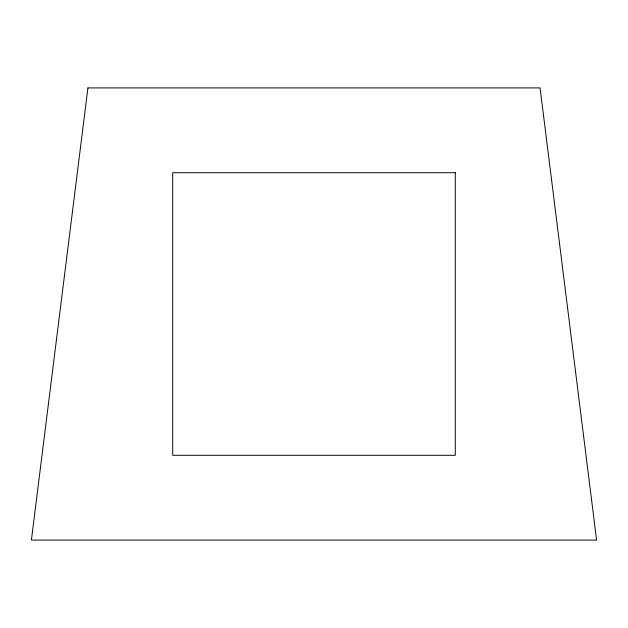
<?xml version="1.0" encoding="UTF-8"?>
<svg xmlns="http://www.w3.org/2000/svg" width="628" height="628" viewBox="0 0 628 628"><rect width="100%" height="100%" fill="white"/><g stroke="black" fill="none" stroke-linecap="round" stroke-linejoin="round"><path stroke-width="0.94" d="M87.92 87.92L31.4 540.08L596.6 540.08L540.08 87.92L87.92 87.92M455.3 172.7L172.7 172.7L172.7 455.3L455.3 455.3L455.3 172.7"/></g></svg>
